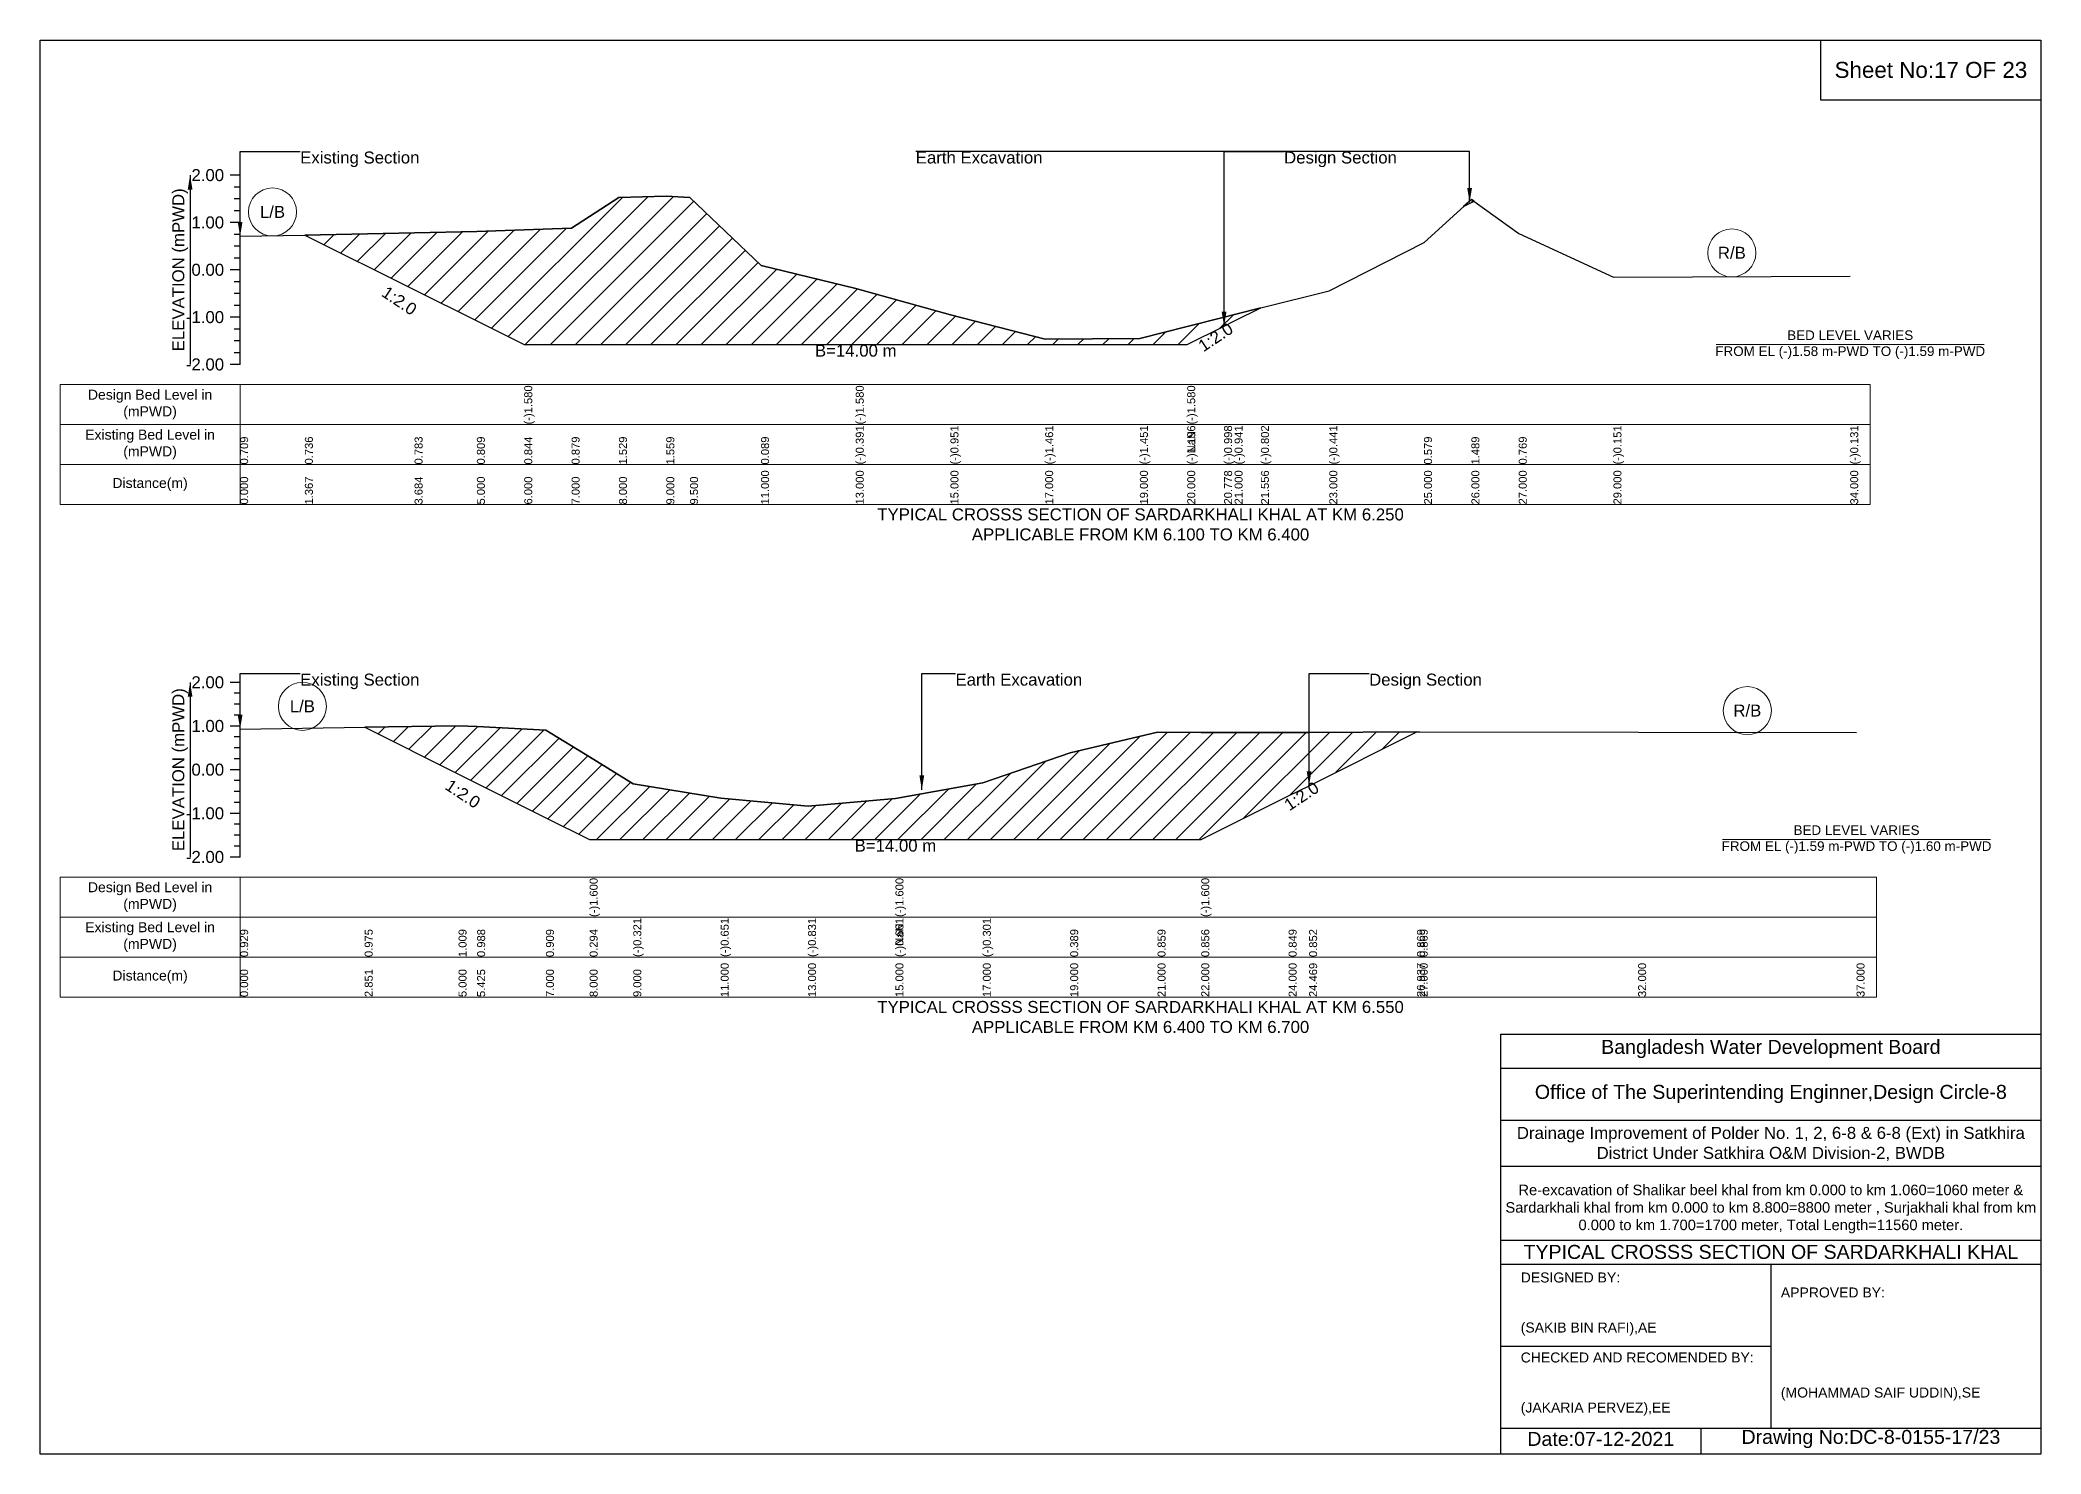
# Model space of a CAD drawing. Header units: inches. Extents: x 93000 to 506000, y -4242 to 0.
# Drawn here: x 260000 to 266000, y -4242 to 0 of the extents above; entities that cross this region are included whole.
import ezdxf

# ---------------------------------------------------------------- set-up
doc = ezdxf.new("R2010")
doc.units = ezdxf.units.IN
doc.header["$LTSCALE"] = 7
doc.header["$MEASUREMENT"] = 0
for name, color, linetype, lineweight in [('Cross section Data Border', 7, 'Continuous', 9), ('Cross Section Labels', 7, 'Continuous', 9), ('Existing_Bed_Level for Xsection', 7, 'Continuous', 25)]:
    doc.layers.add(name, color=color, linetype=linetype, lineweight=lineweight)
doc.styles.get("Standard").update_dxf_attribs({"font": 'arial.ttf'})
doc.dimstyles.get("Standard").update_dxf_attribs({"dimtxt": 0.18, "dimasz": 0.18, "dimexe": 0.18, "dimexo": 0.0625, "dimgap": 0.09, "dimtad": 0, "dimtih": 1, "dimtoh": 1, "dimdec": 4, "dimzin": 0, "dimdsep": 46, "dimtxsty": 'Standard', "dimcen": 0.09, "dimadec": 0, "dimazin": 0, "dimtfac": 1, "dimtdec": 4, "dimtofl": 0, "dimtmove": 0, "dimatfit": 3, "dimfxl": 1, "dimtolj": 1, "dimtzin": 0, "dimarcsym": 0})

msp = doc.modelspace()

# ---------------------------------------------------------------- hatches: boundary and pattern name
at = {"layer": 'Existing_Bed_Level for Xsection'}
h = msp.add_hatch(dxfattribs=at)
h.set_pattern_fill('ANSI31', color=256, scale=426, style=0)
h.paths.add_polyline_path([(260794.2, -585), (261123.1, -749.4), (261310, -842.9), (261452, -913.9), (261594, -913.9), (261736, -913.9), (261878, -913.9), (261949, -913.9), (262162, -913.9), (262446, -913.9), (262730, -913.9), (263014, -913.9), (263298, -913.9), (263440, -913.9), (263550.5, -858.7), (263582, -842.9), (263661, -803.4), (263582, -823.2), (263550.5, -831.2), (263440, -859.4), (263298, -895.6), (263014, -897), (262730, -824.6), (262446, -745.1), (262162, -676.9), (261949, -472.4), (261878, -468.2), (261736, -472.4), (261594, -564.7), (261452, -569.7), (261310, -574.7), (261123.1, -578.4)])
h = msp.add_hatch(dxfattribs=at)
h.set_pattern_fill('ANSI31', color=256, scale=426, style=0)
h.paths.add_polyline_path([(264268.1, -499.8), (264292, -487.9), (264300, -483.9), (264292, -478.1)])
h = msp.add_hatch(dxfattribs=at)
h.set_pattern_fill('ANSI31', color=256, scale=393, style=0)
h.paths.add_polyline_path([(260973.5, -2061.5), (261255, -2202.2), (261310.7, -2230.1), (261517, -2333.2), (261648, -2398.7), (261779, -2398.7), (262041, -2398.7), (262303, -2398.7), (262565, -2398.7), (262827, -2398.7), (263089, -2398.7), (263351, -2398.7), (263482, -2398.7), (263744, -2267.7), (263805.4, -2237), (264128.8, -2075.4), (263805.4, -2077.5), (263744, -2077.9), (263482, -2077), (263351, -2076.6), (263089, -2138.2), (262827, -2228.6), (262565, -2275.7), (262303, -2298), (262041, -2274.4), (261779, -2231.2), (261648, -2150.6), (261517, -2070.1), (261310.7, -2059.7), (261255, -2057)])

# ---------------------------------------------------------------- linework, layer by layer
for points in [[(260000, 0), (266000, 0), (266000, -4242), (260000, -4242)], [(265340, 0), (266000, 0), (266000, -180), (265340, -180)]]:
    msp.add_lwpolyline(points, close=True)
for points in [[(264380, -4242), (264380, -2982), (266000, -2982)], [(264380, -3084), (266000, -3084)], [(264380, -3240), (266000, -3240)], [(264380, -3378), (266000, -3378)], [(264380, -3600), (266000, -3600)], [(264380, -3672), (266000, -3672)], [(265190, -3672), (265190, -4164)], [(264380, -3918), (265190, -3918)], [(264380, -4164), (266000, -4164)], [(264980, -4164), (264980, -4242)]]:
    msp.add_lwpolyline(points)
at = {"layer": 'Cross section Data Border'}
for points in [[(260060, -1033.5), (265488, -1033.5), (265488, -1393.5), (260060, -1393.5)], [(260060, -2511.1), (265507, -2511.1), (265507, -2871.1), (260060, -2871.1)]]:
    msp.add_lwpolyline(points, close=True, dxfattribs=at)
for points in [[(260600, -1033.5), (260600, -1393.5)], [(260060, -1153.5), (265488, -1153.5)], [(260060, -1273.5), (265488, -1273.5)], [(260600, -2511.1), (260600, -2871.1)], [(260060, -2631.1), (265507, -2631.1)], [(260060, -2751.1), (265507, -2751.1)]]:
    msp.add_lwpolyline(points, dxfattribs=at)
at = {"layer": 'Cross Section Labels'}
for points in [[(265026.1, -913.9), (265829.9, -913.9)], [(265045.1, -2398.7), (265848.9, -2398.7)]]:
    msp.add_lwpolyline(points, dxfattribs=at)
for centre in [(260697.1, -515.9), (265073, -638.6), (260786.7, -1999), (265119.5, -2011.8)]:
    msp.add_circle(centre, 72, dxfattribs=at)
at = {"layer": 'Existing_Bed_Level for Xsection'}
for points in [[(260600, -405.5), (260570, -405.5)], [(260600, -973.5), (260600, -831.5), (260600, -689.5), (260600, -547.5), (260600, -405.5)], [(260600, -441), (260582, -441)], [(260600, -476.5), (260582, -476.5)], [(260600, -588.9), (260794.2, -585), (261123.1, -578.4), (261310, -574.7), (261452, -569.7), (261452, -569.7), (261594, -564.7), (261736, -472.4), (261878, -468.2), (261949, -472.4), (262162, -676.9), (262446, -745.1), (262446, -745.1), (262730, -824.6), (263014, -897), (263298, -895.6), (263440, -859.4), (263440, -859.4), (263550.5, -831.2), (263582, -823.2), (263661, -803.4), (263866, -752.2), (264150, -607.3), (264292, -478.1), (264434, -580.3), (264718, -711), (265428, -708.1)], [(260600, -512), (260582, -512)], [(260600, -547.5), (260570, -547.5)], [(260600, -583), (260582, -583)], [(260600, -618.5), (260582, -618.5)], [(260600, -654), (260582, -654)], [(260600, -689.5), (260570, -689.5)], [(260600, -725), (260582, -725)], [(260600, -760.5), (260582, -760.5)], [(260600, -831.5), (260570, -831.5)], [(260600, -796), (260582, -796)], [(260600, -867), (260582, -867)], [(260600, -902.5), (260582, -902.5)], [(260600, -938), (260582, -938)], [(260600, -973.5), (260570, -973.5)], [(260600, -1927.1), (260570, -1927.1)], [(260600, -1959.9), (260582, -1959.9)], [(260600, -2451.1), (260600, -2320.1), (260600, -2189.1), (260600, -2058.1), (260600, -1927.1)], [(260600, -1992.6), (260582, -1992.6)], [(260600, -2025.4), (260582, -2025.4)], [(260600, -2058.1), (260570, -2058.1)], [(260600, -2090.9), (260582, -2090.9)], [(260600, -2067.4), (260973.5, -2061.5), (261255, -2057), (261310.7, -2059.7), (261517, -2070.1), (261648, -2150.6), (261648, -2150.6), (261779, -2231.2), (262041, -2274.4), (262303, -2298), (262565, -2275.7), (262565, -2275.7), (262827, -2228.6), (263089, -2138.2), (263351, -2076.6), (263482, -2077), (263482, -2077), (263744, -2077.9), (263805.4, -2077.5), (264128.8, -2075.4), (264137, -2075.3), (264792, -2076.6), (265447, -2077.9)], [(260600, -2123.6), (260582, -2123.6)], [(260600, -2156.4), (260582, -2156.4)], [(260600, -2189.1), (260570, -2189.1)], [(260600, -2221.9), (260582, -2221.9)], [(260600, -2254.6), (260582, -2254.6)], [(260600, -2320.1), (260570, -2320.1)], [(260600, -2287.4), (260582, -2287.4)], [(260600, -2352.9), (260582, -2352.9)], [(260600, -2385.6), (260582, -2385.6)], [(260600, -2451.1), (260570, -2451.1)], [(260600, -2418.4), (260582, -2418.4)]]:
    msp.add_lwpolyline(points, dxfattribs=at)
for points in [[(260794.2, -585), (260794.2, -585), (261123.1, -749.4), (261310, -842.9), (261452, -913.9), (261452, -913.9), (261594, -913.9), (261736, -913.9), (261878, -913.9), (261949, -913.9), (262162, -913.9), (262446, -913.9), (262446, -913.9), (262730, -913.9), (263014, -913.9), (263298, -913.9), (263440, -913.9), (263440, -913.9), (263550.5, -858.7), (263582, -842.9), (263661, -803.4), (263582, -823.2), (263550.5, -831.2), (263440, -859.4), (263440, -859.4), (263298, -895.6), (263014, -897), (262730, -824.6), (262446, -745.1), (262446, -745.1), (262162, -676.9), (261949, -472.4), (261878, -468.2), (261736, -472.4), (261594, -564.7), (261452, -569.7), (261452, -569.7), (261310, -574.7), (261123.1, -578.4), (260794.2, -585)], [(264268.1, -499.8), (264292, -487.9), (264300, -483.9), (264292, -478.1)], [(260973.5, -2061.5), (260973.5, -2061.5), (261255, -2202.2), (261310.7, -2230.1), (261517, -2333.2), (261648, -2398.7), (261648, -2398.7), (261779, -2398.7), (262041, -2398.7), (262303, -2398.7), (262565, -2398.7), (262565, -2398.7), (262827, -2398.7), (263089, -2398.7), (263351, -2398.7), (263482, -2398.7), (263482, -2398.7), (263744, -2267.7), (263805.4, -2237), (264128.8, -2075.4), (264128.8, -2075.4), (264128.8, -2075.4), (263805.4, -2077.5), (263744, -2077.9), (263482, -2077), (263482, -2077), (263351, -2076.6), (263089, -2138.2), (262827, -2228.6), (262565, -2275.7), (262565, -2275.7), (262303, -2298), (262041, -2274.4), (261779, -2231.2), (261648, -2150.6), (261648, -2150.6), (261517, -2070.1), (261310.7, -2059.7), (261255, -2057), (260973.5, -2061.5)]]:
    msp.add_lwpolyline(points, close=True, dxfattribs=at)

# ---------------------------------------------------------------- texts
at = {"attachment_point": 5}
for s, insert, char_height in [('Sheet No:17 OF 23', (265670, -90), 48), ('Bangladesh Water Development Board', (265190, -3027), 42), ('Office of The Superintending Enginner,Design Circle-8', (265190, -3162), 42)]:
    msp.add_mtext(s, dxfattribs=dict(at, insert=insert, char_height=char_height))
for s, insert, char_height, width, attachment_point in [('Drainage Improvement of Polder No. 1, 2, 6-8 & 6-8 (Ext) in Satkhira District Under Satkhira O&M Division-2, BWDB', (265190, -3312), 36, 1680, 5), ('Re-excavation of Shalikar beel khal from km 0.000 to km 1.060=1060 meter & Sardarkhali khal from km 0.000 to km 8.800=8800 meter , Surjakhali khal from km 0.000 to km 1.700=1700 meter, Total Length=11560 meter.', (265190, -3507), 31.4683, 1620, 5), ('TYPICAL CROSSS SECTION OF SARDARKHALI KHAL', (265190, -3636), 42, 1680, 5), ('DESIGNED BY:^J^J^J(SAKIB BIN RAFI),AE', (264440, -3792), 30, 840, 4), ('APPROVED BY:^J^J^J^J^J^J(MOHAMMAD SAIF UDDIN),SE', (265220, -3912), 30, 840, 4), ('CHECKED AND RECOMENDED BY:^J^J^J(JAKARIA PERVEZ),EE', (264440, -4032), 30, 840, 4), ('Date:07-12-2021', (264680, -4197), 42, 840, 5), ('Drawing No:DC-8-0155-17/23', (265490, -4197), 42, 1320, 5)]:
    msp.add_mtext(s, dxfattribs=dict(insert=insert, char_height=char_height, width=width, attachment_point=attachment_point))
at = {"layer": 'Cross section Data Border', "char_height": 30, "width": 480, "attachment_point": 5}
for s, insert in [('Design Bed Level in (mPWD)', (260330, -1093.5)), ('Existing Bed Level in (mPWD)', (260330, -1213.5)), ('Distance(m)', (260330, -1333.5)), ('Design Bed Level in (mPWD)', (260330, -2571.1)), ('Existing Bed Level in (mPWD)', (260330, -2691.1)), ('Distance(m)', (260330, -2811.1))]:
    msp.add_mtext(s, dxfattribs=dict(at, insert=insert))
at = {"layer": 'Cross Section Labels'}
for s, insert, char_height, attachment_point in [('Existing Section', (260780, -334.5), 36, 1), ('Earth Excavation', (262626, -334.5), 36, 1), ('Design Section', (263730.5, -334.5), 36, 1), ('L/B', (260697.1, -515.9), 36, 5), ('R/B', (265073, -638.6), 36, 5), ('BED LEVEL VARIES ^JFROM EL (-)1.58 m-PWD TO (-)1.59 m-PWD', (265428, -913.9), 28.8, 5), ('B=14.00 m', (262446, -913.9), 36, 2), ('TYPICAL CROSSS SECTION OF SARDARKHALI KHAL AT KM 6.250^JAPPLICABLE FROM KM 6.100 TO KM 6.400', (263300, -1453.5), 36, 5), ('Existing Section', (260780, -1900.9), 36, 1), ('Earth Excavation', (262745, -1900.9), 36, 1), ('Design Section', (263985.4, -1900.9), 36, 1), ('L/B', (260786.7, -1999), 36, 5), ('R/B', (265119.5, -2011.8), 36, 5), ('B=14.00 m', (262565, -2398.7), 36, 2), ('BED LEVEL VARIES ^JFROM EL (-)1.59 m-PWD TO (-)1.60 m-PWD', (265447, -2398.7), 28.8, 5), ('TYPICAL CROSSS SECTION OF SARDARKHALI KHAL AT KM 6.550^JAPPLICABLE FROM KM 6.400 TO KM 6.700', (263300, -2931.1), 36, 5)]:
    msp.add_mtext(s, dxfattribs=dict(at, insert=insert, char_height=char_height, attachment_point=attachment_point))
at = {"layer": 'Cross Section Labels', "char_height": 36, "attachment_point": 2}
for insert, rotation in [((261087.6, -767.2), 326.30993), ((263515, -876.4), 33.69007), ((261278, -2246.5), 326.30993), ((263772.6, -2253.4), 33.69007)]:
    msp.add_mtext('1:2.0', dxfattribs=dict(at, insert=insert, rotation=rotation))
at = {"layer": 'Existing_Bed_Level for Xsection', "char_height": 36, "attachment_point": 6}
for s, insert in [('2.00', (260552, -405.5)), ('1.00', (260552, -547.5)), ('0.00', (260552, -689.5)), ('-1.00', (260552, -831.5)), ('-2.00', (260552, -973.5)), ('2.00', (260552, -1927.1)), ('1.00', (260552, -2058.1)), ('0.00', (260552, -2189.1)), ('-1.00', (260552, -2320.1)), ('-2.00', (260552, -2451.1))]:
    msp.add_mtext(s, dxfattribs=dict(at, insert=insert))
at = {"layer": 'Existing_Bed_Level for Xsection', "rotation": 90}
for s, insert, char_height, attachment_point in [('ELEVATION (mPWD)', (260420, -689.5), 36, 5), ('(-)1.580', (261452, -1153.5), 24, 1), ('(-)1.580', (262446, -1153.5), 24, 1), ('(-)1.580', (263440, -1153.5), 24, 1), ('0.709', (260600, -1273.5), 24, 1), ('0.736', (260794.2, -1273.5), 24, 1), ('0.783', (261123.1, -1273.5), 24, 1), ('0.809', (261310, -1273.5), 24, 1), ('0.844', (261452, -1273.5), 24, 1), ('0.844', (261452, -1273.5), 24, 1), ('0.844', (261452, -1273.5), 24, 1), ('0.879', (261594, -1273.5), 24, 1), ('1.529', (261736, -1273.5), 24, 1), ('1.529', (261736, -1273.5), 24, 1), ('1.559', (261878, -1273.5), 24, 1), ('0.089', (262162, -1273.5), 24, 1), ('(-)0.391', (262446, -1273.5), 24, 1), ('(-)0.391', (262446, -1273.5), 24, 1), ('(-)0.391', (262446, -1273.5), 24, 1), ('(-)0.951', (262730, -1273.5), 24, 1), ('(-)1.461', (263014, -1273.5), 24, 1), ('(-)1.451', (263298, -1273.5), 24, 1), ('(-)1.196', (263440, -1273.5), 24, 1), ('(-)1.196', (263440, -1273.5), 24, 1), ('(-)NaN', (263440, -1273.5), 24, 1), ('(-)0.998', (263550.5, -1273.5), 24, 1), ('(-)0.941', (263582, -1273.5), 24, 1), ('(-)0.802', (263661, -1273.5), 24, 1), ('(-)0.441', (263866, -1273.5), 24, 1), ('0.579', (264150, -1273.5), 24, 1), ('1.489', (264292, -1273.5), 24, 1), ('0.769', (264434, -1273.5), 24, 1), ('(-)0.151', (264718, -1273.5), 24, 1), ('(-)0.131', (265428, -1273.5), 24, 1), ('0.000', (260600, -1393.5), 24, 1), ('1.367', (260794.2, -1393.5), 24, 1), ('3.684', (261123.1, -1393.5), 24, 1), ('5.000', (261310, -1393.5), 24, 1), ('6.000', (261452, -1393.5), 24, 1), ('6.000', (261452, -1393.5), 24, 1), ('6.000', (261452, -1393.5), 24, 1), ('7.000', (261594, -1393.5), 24, 1), ('8.000', (261736, -1393.5), 24, 1), ('9.000', (261878, -1393.5), 24, 1), ('9.500', (261949, -1393.5), 24, 1), ('11.000', (262162, -1393.5), 24, 1), ('13.000', (262446, -1393.5), 24, 1), ('13.000', (262446, -1393.5), 24, 1), ('13.000', (262446, -1393.5), 24, 1), ('15.000', (262730, -1393.5), 24, 1), ('17.000', (263014, -1393.5), 24, 1), ('19.000', (263298, -1393.5), 24, 1), ('20.000', (263440, -1393.5), 24, 1), ('20.000', (263440, -1393.5), 24, 1), ('20.000', (263440, -1393.5), 24, 1), ('20.778', (263550.5, -1393.5), 24, 1), ('21.000', (263582, -1393.5), 24, 1), ('21.556', (263661, -1393.5), 24, 1), ('23.000', (263866, -1393.5), 24, 1), ('25.000', (264150, -1393.5), 24, 1), ('26.000', (264292, -1393.5), 24, 1), ('27.000', (264434, -1393.5), 24, 1), ('29.000', (264718, -1393.5), 24, 1), ('34.000', (265428, -1393.5), 24, 1), ('ELEVATION (mPWD)', (260420, -2189.1), 36, 5), ('(-)1.600', (261648, -2631.1), 24, 1), ('(-)1.600', (262565, -2631.1), 24, 1), ('(-)1.600', (263482, -2631.1), 24, 1), ('(-)0.321', (261779, -2751.1), 24, 1), ('(-)0.651', (262041, -2751.1), 24, 1), ('(-)0.831', (262303, -2751.1), 24, 1), ('(-)0.661', (262565, -2751.1), 24, 1), ('(-)0.661', (262565, -2751.1), 24, 1), ('(-)0.301', (262827, -2751.1), 24, 1), ('0.929', (260600, -2751.1), 24, 1), ('0.975', (260973.5, -2751.1), 24, 1), ('1.009', (261255, -2751.1), 24, 1), ('0.988', (261310.7, -2751.1), 24, 1), ('0.909', (261517, -2751.1), 24, 1), ('0.294', (261648, -2751.1), 24, 1), ('0.294', (261648, -2751.1), 24, 1), ('0.294', (261648, -2751.1), 24, 1), ('(-)NaN', (262565, -2751.1), 24, 1), ('(-)NaN', (262565, -2751.1), 24, 1), ('0.389', (263089, -2751.1), 24, 1), ('0.859', (263351, -2751.1), 24, 1), ('0.859', (263351, -2751.1), 24, 1), ('0.856', (263482, -2751.1), 24, 1), ('0.856', (263482, -2751.1), 24, 1), ('0.849', (263744, -2751.1), 24, 1), ('0.849', (263744, -2751.1), 24, 1), ('0.852', (263805.4, -2751.1), 24, 1), ('0.869', (264128.8, -2751.1), 24, 1), ('0.869', (264137, -2751.1), 24, 1), ('0.000', (260600, -2871.1), 24, 1), ('2.851', (260973.5, -2871.1), 24, 1), ('5.000', (261255, -2871.1), 24, 1), ('5.425', (261310.7, -2871.1), 24, 1), ('7.000', (261517, -2871.1), 24, 1), ('8.000', (261648, -2871.1), 24, 1), ('8.000', (261648, -2871.1), 24, 1), ('8.000', (261648, -2871.1), 24, 1), ('9.000', (261779, -2871.1), 24, 1), ('11.000', (262041, -2871.1), 24, 1), ('13.000', (262303, -2871.1), 24, 1), ('15.000', (262565, -2871.1), 24, 1), ('15.000', (262565, -2871.1), 24, 1), ('15.000', (262565, -2871.1), 24, 1), ('17.000', (262827, -2871.1), 24, 1), ('19.000', (263089, -2871.1), 24, 1), ('21.000', (263351, -2871.1), 24, 1), ('22.000', (263482, -2871.1), 24, 1), ('22.000', (263482, -2871.1), 24, 1), ('22.000', (263482, -2871.1), 24, 1), ('24.000', (263744, -2871.1), 24, 1), ('24.469', (263805.4, -2871.1), 24, 1), ('26.937', (264128.8, -2871.1), 24, 1), ('27.000', (264137, -2871.1), 24, 1), ('32.000', (264792, -2871.1), 24, 1), ('37.000', (265447, -2871.1), 24, 1)]:
    msp.add_mtext(s, dxfattribs=dict(at, insert=insert, char_height=char_height, attachment_point=attachment_point))

# ---------------------------------------------------------------- leaders
at = {"layer": 'Cross Section Labels', "annotation_type": 0, "has_hookline": 1}
for points, hookline_direction, text_width in [([(260600, -588.9), (260600, -334.5), (260779.9, -334.5)], 0, 350.4), ([(264286.7, -487.3), (264286.7, -334.5), (262626.1, -334.5)], 1, 372.7), ([(263550.5, -858.7), (263550.5, -334.5), (263730.4, -334.5)], 0, 330.9), ([(260600, -2067.4), (260600, -1900.9), (260779.9, -1900.9)], 0, 350.4), ([(262644.1, -2249.6), (262644.1, -1900.9), (262744.9, -1900.9)], 0, 372.7), ([(263805.4, -2237), (263805.4, -1900.9), (263985.3, -1900.9)], 0, 330.9)]:
    msp.add_leader(points, dimstyle='Standard', override={"dimasz": 43.2}, dxfattribs=dict(at, hookline_direction=hookline_direction, text_width=text_width))
at = {"layer": 'Existing_Bed_Level for Xsection'}
for points in [[(260450, -405.5), (260450, -973.5)], [(260450, -1927.1), (260450, -2451.1)]]:
    msp.add_leader(points, dimstyle='Standard', override={"dimasz": 43.2}, dxfattribs=at)

doc.saveas('drawing.dxf')
